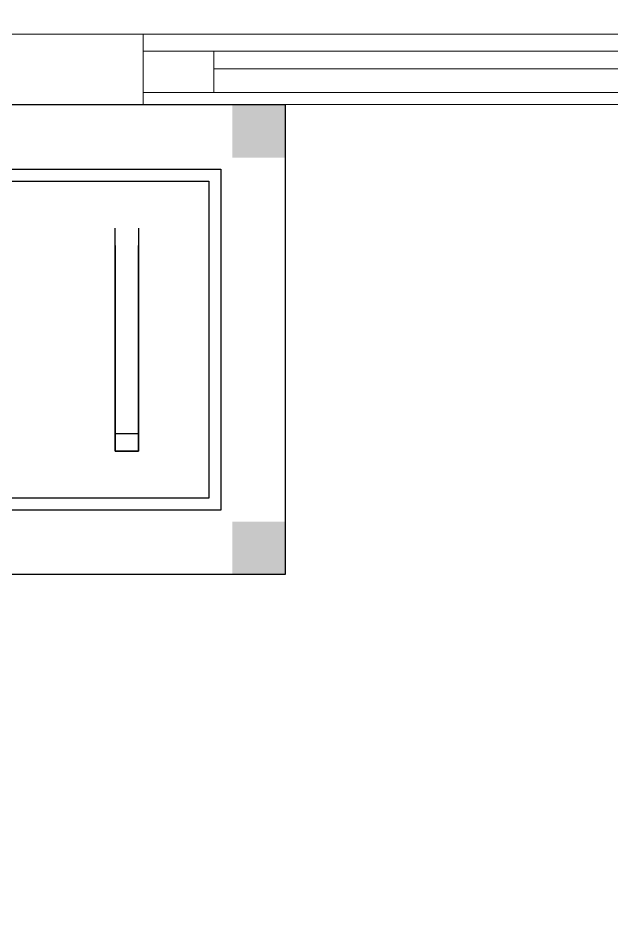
# Model space of a CAD drawing. Header units: metres. Extents: x -18745 to 220762, y -1579758 to -1356048.
# Drawn here: x 104929 to 105611, y -1378147 to -1377105 of the extents above; entities that cross this region are included whole.
import ezdxf

# ---------------------------------------------------------------- set-up
doc = ezdxf.new("R2010")
doc.units = ezdxf.units.M
doc.layers.get('0').update_dxf_attribs({"lineweight": 0})
doc.layers.add('A-100 - Copy$0$PDF_Geometry', color=8, linetype='Continuous')
doc.layers.add('A-100 - Copy$0$PDF_Solid Fills', color=8, linetype='Continuous')

# ---------------------------------------------------------------- blocks, each defined once
blk = doc.blocks.new('A-100 - Copy$0$A$C02230961')
at = {"layer": 'A-100 - Copy$0$PDF_Geometry', "lineweight": 25}
h = blk.add_hatch(dxfattribs=at)
h.set_pattern_fill('ANGLE', color=256, scale=500)
h.set_pattern_definition([(0, (-1219317.64, -1092026.17), (0, 137.5), [100, -37.5]), (90, (-1219317.64, -1092026.17), (-137.5, 8e-15), [100, -37.5])])
h.paths.add_polyline_path([(10723.7, -4993.7), (11262.7, -4993.7), (11262.7, -4562.4), (10962.9, -4562.4), (10962.9, -4602.9), (10821.4, -4602.9), (10821.4, -4562.4), (10349.7, -4562.4), (10349.7, -4602.9), (10208.2, -4602.9), (10208.2, -4562.4), (10033, -4562.4), (10033, -4003.2), (9938.7, -4003.2), (9938.7, -4562.4), (9635.5, -4562.4), (9635.5, -4602.9), (9500.8, -4602.9), (9500.8, -4562.4), (9022.4, -4562.4), (9022.4, -4602.9), (8887.6, -4602.9), (8887.6, -4562.4), (8705.7, -4562.4), (8705.7, -5307.5), (8739.4, -5307.5), (8723.2, -5388.4), (9042.6, -5388.4), (9042.6, -5428.8), (9039.6, -5428.8, -0.375368), (8715.8, -5711.8, -0.39984), (9466.1, -6426), (9467.1, -6426), (9467.1, -6466.4), (9433.4, -6466.4), (9419.9, -6483.3, -0.414214), (9389.6, -6513.6), (9393, -6520.3), (9302, -6513.6, -0.599371), (9276.8, -6466.4), (8723.2, -6466.4), (8741.3, -6556.8), (10723.7, -6556.8)])
h.paths.add_polyline_path([(14436.9, -4636.6), (11970.2, -4636.6), (11970.2, -6461.7), (11336.8, -6461.7), (11336.8, -6630.9), (11262.7, -6630.9), (11262.7, -7372.1), (11262.7, -7439.5), (11336.8, -7439.5), (11336.8, -8355.8), (12536.8, -8355.8), (12536.8, -8066.1), (12516.6, -8066.1), (12531.4, -7992), (12536.8, -7992), (12536.8, -7318.2), (12530.1, -7318.2), (12516.6, -7250.8), (12536.8, -7250.8), (12536.8, -6967.8), (12516.6, -6967.8), (12532.8, -6887), (12536.8, -6887), (12536.8, -6219.9), (12530.1, -6219.9), (12516.6, -6145.8), (12536.8, -6145.8), (12536.8, -5761.8), (14436.9, -5761.8)])
h.paths.add_polyline_path([(12037, -7392.3), (12030.8, -7392.3), (12030.8, -7405.2, 0.414215)], flags=16)
h.paths.add_polyline_path([(12091.4, -7338.4), (12091.4, -7378.8), (11343.5, -7378.8), (11343.5, -7338.4), (11902.8, -7338.4), (11902.8, -7331.7), (11923, -7331.7), (11923, -7311.5), (12030.8, -7311.5), (12030.8, -7331.7), (12057.7, -7331.7)], flags=16)
h.paths.add_polyline_path([(11933.1, -7405.8), (12024.1, -7412.5), (11933.1, -7405.8, -0.517639), (11923.6, -7392.3), (11923, -7392.3), (11923, -7395.7, 0.414214)], flags=16)
h.paths.add_polyline_path([(11350.3, -7392.3), (11363.8, -7459.7), (11343.5, -7459.7), (11343.5, -7392.3)], flags=16)
h.paths.add_polyline_path([(2957.3, -10511.9), (2877.6, -10511.9), (2877.6, -10538.9), (2796.7, -10524.2), (2796.7, -11076.3, -0.599371), (2843.9, -11101.5), (2843.9, -11192.4), (2839.5, -11173.3, -0.584927), (2813.6, -11219.4), (2816.9, -11226.1), (2803.4, -11226.1), (2803.4, -11232.9), (2796.7, -11266.5), (2756.3, -11266.5), (2756.3, -11265.6, -0.39984), (2042.1, -10515.3, -0.381307), (1752.3, -10839.9), (1752.3, -10842.1), (1718.7, -10842.1), (1718.7, -10518.7), (1678.2, -10518.7), (1657.3, -10518.7), (1657.3, -10511.9), (-42.7, -10511.9), (-42.7, -11138.2), (-42.7, -12311.9), (2957.3, -12311.9)])
h.paths.add_polyline_path([(637.7, -11637.3), (2299.7, -11637.3), (2299.7, -11241.3), (637.7, -11241.3)], flags=24)
h.paths.add_polyline_path([(12347.4, -5213.9), (13381.6, -5213.9), (13381.6, -4916.9), (12347.4, -4916.9)], flags=24)
h.paths.add_polyline_path([(8700, -6312.9), (10212.7, -6312.9), (10212.7, -5593.3), (8700, -5593.3)], flags=9)
h.paths.add_polyline_path([(10170.8, -5243.1), (10170.8, -6572.5), (10710.4, -6572.5), (10710.4, -5243.1)], flags=9)
h.paths.add_polyline_path([(9375.1, -4957.7), (10990.8, -4957.7), (10990.8, -4660.8), (9375.1, -4660.8)], flags=24)
at = {"layer": 'A-100 - Copy$0$PDF_Solid Fills'}
for points in [[(4620.5, -10511.9), (4620.5, -10572.6), (4559.9, -10572.6), (4559.9, -10511.9)], [(4620.5, -10990.3), (4620.5, -11050.9), (4559.9, -11050.9), (4559.9, -10990.3)]]:
    blk.add_hatch(color=256, dxfattribs=at).paths.add_polyline_path(points)
at = {"color": 8}
blk.add_line((3057.3, -10511.9, -2.4), (5724.9, -10511.9, -2.4), dxfattribs=at)
at = {"layer": 'A-100 - Copy$0$PDF_Geometry', "lineweight": 5, "elevation": -2.4}
for points in [[(5731.6, -10531.5), (5731.6, -10431.1), (2857.3, -10431.1)], [(4457.5, -10431.1), (4457.5, -10511.9)], [(4457.5, -10450.7), (5657.5, -10450.7)], [(4538.4, -10497.9), (4538.4, -10450.7)], [(5582.7, -10471), (4538.4, -10471)], [(4457.5, -10497.9), (5657.5, -10497.9)], [(3057.3, -10511.9), (5657.5, -10511.9)]]:
    blk.add_lwpolyline(points, dxfattribs=at)
at = {"layer": 'A-100 - Copy$0$PDF_Geometry', "lineweight": 25, "elevation": -2.4}
for points in [[(4620.5, -11050.9), (3057.3, -11050.9), (3057.3, -10511.9), (4620.5, -10511.9)], [(4620.5, -11050.9), (3057.3, -11050.9), (3057.3, -10511.9), (4620.5, -10511.9)], [(4546.4, -10976.8), (3131.5, -10976.8), (3131.5, -10586), (4546.4, -10586)], [(4532.9, -10963.3), (3151.7, -10963.3), (3151.7, -10599.5), (4532.9, -10599.5)], [(4452.1, -10909.4), (4425.1, -10909.4), (4425.1, -10889.2), (4452.1, -10889.2)]]:
    blk.add_lwpolyline(points, close=True, dxfattribs=at)
for points in [[(4425.1, -10909.4), (4425.1, -10653.4)], [(4452.1, -10653.4), (4452.1, -10909.4)], [(4425.1, -10673.6), (4425.1, -10889.2), (4452.1, -10889.2), (4452.1, -10673.6)], [(4425.1, -10889.2), (4425.1, -10909.4), (4452.1, -10909.4), (4452.1, -10889.2)]]:
    blk.add_lwpolyline(points, dxfattribs=at)
blk = doc.blocks.new('A-100 - Copy')
blk.add_blockref('A-100 - Copy$0$A$C02230961', (100615.3, -1366691.8, 2.4))

msp = doc.modelspace()

# ---------------------------------------------------------------- block references
msp.add_blockref('A-100 - Copy', (0, 0))

doc.saveas('drawing.dxf')
